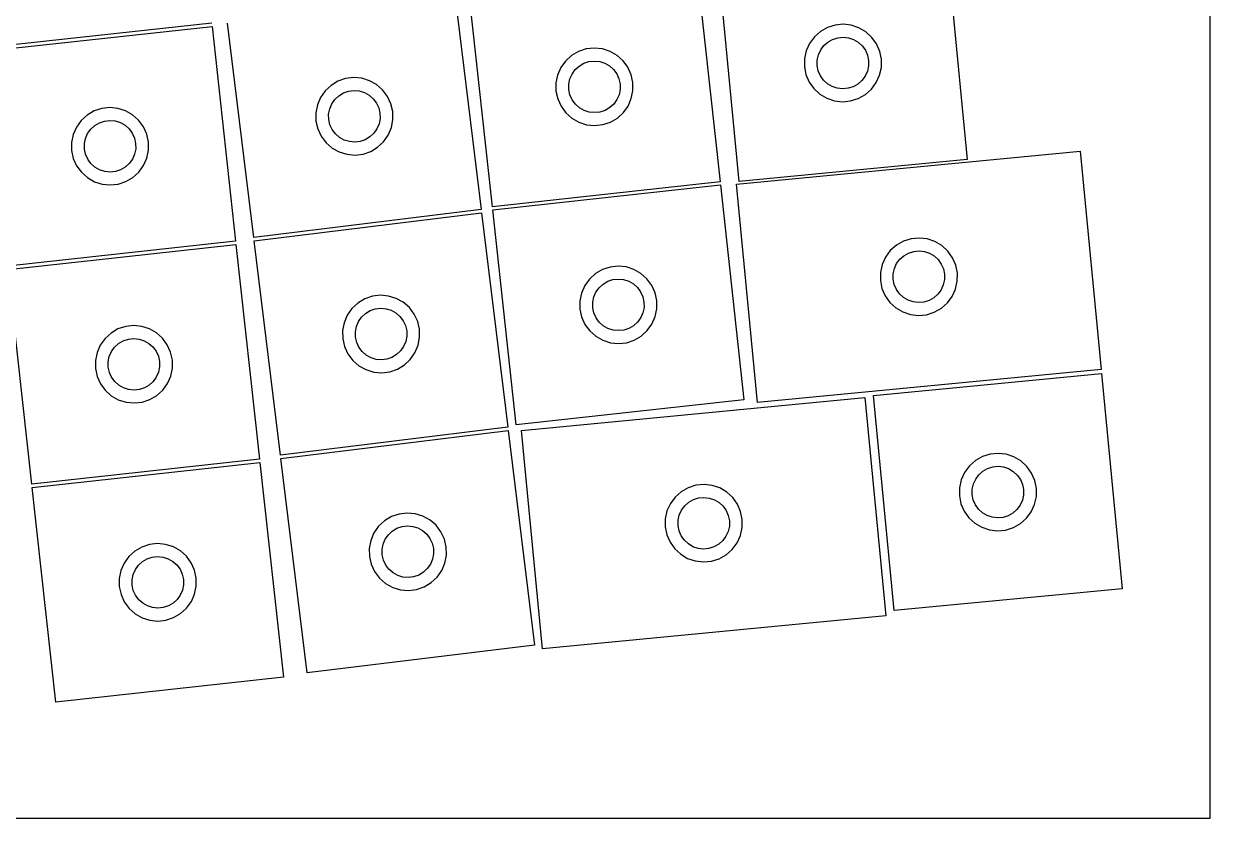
# Model space of a CAD drawing. Header units: metres. Extents: x -138 to 138, y -52 to 61.
# Drawn here: x 46 to 137.9, y -52.1 to 9.5 of the extents above; entities that cross this region are included whole.
import ezdxf

# ---------------------------------------------------------------- set-up
doc = ezdxf.new("R2010")
doc.units = ezdxf.units.M

msp = doc.modelspace()

# ---------------------------------------------------------------- linework, layer by layer
for p, q in [((137.95, -52.12), (137.95, 50.12)), ((117.507, 15.602), (119.113, -1.07085)), ((98.131, 13.8615), (99.9545, -2.78893)), ((101.444, -2.77211), (99.839, 13.9008)), ((79.3984, 11.6792), (81.4397, -4.94592)), ((82.31, -4.72131), (80.4865, 11.9291)), ((60.5552, 9.504), (42.9107, 7.57161)), ((42.9379, 7.32309), (60.5824, 9.25548)), ((60.5824, 9.25548), (62.406, -7.39494)), ((63.822, -7.1091), (61.7807, 9.51602)), ((108.878, 9.35471), (108.28, 9.16612)), ((109.502, 9.41483), (108.878, 9.35471)), ((110.125, 9.34384), (109.502, 9.41483)), ((110.72, 9.14482), (110.125, 9.34384)), ((107.264, 8.44173), (106.891, 7.93756)), ((107.734, 8.85728), (107.264, 8.44173)), ((108.28, 9.16612), (107.734, 8.85728)), ((108.678, 8.24907), (109.077, 8.3748)), ((109.077, 8.3748), (109.493, 8.41487)), ((109.493, 8.41487), (109.909, 8.36754)), ((109.909, 8.36754), (110.305, 8.23488)), ((111.26, 8.82652), (110.72, 9.14482)), ((111.723, 8.4028), (111.26, 8.82652)), ((112.087, 7.89221), (111.723, 8.4028)), ((89.5839, 7.50177), (88.9883, 7.30537)), ((90.2074, 7.57005), (89.5839, 7.50177)), ((90.8314, 7.50722), (90.2074, 7.57005)), ((91.4287, 7.31602), (90.8314, 7.50722)), ((106.631, 7.36685), (106.495, 6.75456)), ((106.891, 7.93756), (106.631, 7.36685)), ((107.579, 7.04956), (107.753, 7.43002)), ((107.753, 7.43002), (108.001, 7.76613)), ((108.001, 7.76613), (108.314, 8.04318)), ((108.314, 8.04318), (108.678, 8.24907)), ((110.305, 8.23488), (110.666, 8.02266)), ((110.666, 8.02266), (110.974, 7.74019)), ((110.974, 7.74019), (111.217, 7.3998)), ((111.217, 7.3998), (111.383, 7.01636)), ((112.337, 7.31706), (112.087, 7.89221)), ((87.9823, 6.56773), (87.6159, 6.05873)), ((88.4465, 6.98943), (87.9823, 6.56773)), ((88.9883, 7.30537), (88.4465, 6.98943)), ((89.399, 6.39362), (89.7961, 6.52455)), ((89.7961, 6.52455), (90.2117, 6.57007)), ((90.2117, 6.57007), (90.6278, 6.52818)), ((90.6278, 6.52818), (91.026, 6.40071)), ((91.9732, 7.00481), (91.4287, 7.31602)), ((92.4411, 6.58719), (91.9732, 7.00481)), ((92.812, 6.08141), (92.4411, 6.58719)), ((106.495, 6.75456), (106.49, 6.12741)), ((107.485, 6.22327), (107.489, 6.64136)), ((107.489, 6.64136), (107.579, 7.04956)), ((111.383, 7.01636), (111.467, 6.60664)), ((111.467, 6.60664), (111.463, 6.18855)), ((112.462, 6.70248), (112.337, 7.31706)), ((112.457, 6.07535), (112.462, 6.70248)), ((87.6159, 6.05873), (87.3633, 5.48468)), ((88.3157, 5.17982), (88.4841, 5.56253)), ((88.4841, 5.56253), (88.7284, 5.90186)), ((88.7284, 5.90186), (89.0379, 6.18298)), ((89.0379, 6.18298), (89.399, 6.39362)), ((91.026, 6.40071), (91.389, 6.19324)), ((91.389, 6.19324), (91.7009, 5.91483)), ((91.7009, 5.91483), (91.9482, 5.57764)), ((91.9482, 5.57764), (92.1199, 5.19643)), ((93.0696, 5.50958), (92.812, 6.08141)), ((106.49, 6.12741), (106.615, 5.51283)), ((107.568, 5.81354), (107.485, 6.22327)), ((107.735, 5.4301), (107.568, 5.81354)), ((111.373, 5.78035), (111.199, 5.39987)), ((111.463, 6.18855), (111.373, 5.78035)), ((112.321, 5.46304), (112.457, 6.07535)), ((69.8048, 4.68094), (69.3461, 4.25322)), ((70.3424, 5.00397), (69.8048, 4.68094)), ((70.9354, 5.20815), (70.3424, 5.00397)), ((71.5579, 5.28458), (70.9354, 5.20815)), ((72.1827, 5.22992), (71.5579, 5.28458)), ((72.7824, 5.04655), (72.1827, 5.22992)), ((73.331, 4.74249), (72.7824, 5.04655)), ((73.8043, 4.33104), (73.331, 4.74249)), ((87.3633, 5.48468), (87.2356, 4.87065)), ((87.2356, 4.87065), (87.2383, 4.24348)), ((88.2305, 4.77046), (88.3157, 5.17982)), ((88.2324, 4.35236), (88.2305, 4.77046)), ((92.1199, 5.19643), (92.2086, 4.78783)), ((92.2086, 4.78783), (92.2104, 4.36972)), ((93.2026, 4.8967), (93.0696, 5.50958)), ((93.2054, 4.26953), (93.2026, 4.8967)), ((106.615, 5.51283), (106.865, 4.9377)), ((106.865, 4.9377), (107.229, 4.42709)), ((107.978, 5.08971), (107.735, 5.4301)), ((108.286, 4.80724), (107.978, 5.08971)), ((108.646, 4.59503), (108.286, 4.80724)), ((110.637, 4.78673), (110.273, 4.58083)), ((110.95, 5.06377), (110.637, 4.78673)), ((111.199, 5.39987), (110.95, 5.06377)), ((111.688, 4.38818), (112.061, 4.89233)), ((112.061, 4.89233), (112.321, 5.46304)), ((68.9864, 3.73947), (68.7413, 3.16216)), ((69.3461, 4.25322), (68.9864, 3.73947)), ((70.1008, 3.59717), (70.4066, 3.88231)), ((70.4066, 3.88231), (70.765, 4.09766)), ((70.765, 4.09766), (71.1603, 4.23378)), ((71.1603, 4.23378), (71.5753, 4.28474)), ((71.5753, 4.28474), (71.9919, 4.24829)), ((71.9919, 4.24829), (72.3917, 4.12605)), ((72.3917, 4.12605), (72.7574, 3.92334)), ((72.7574, 3.92334), (73.0729, 3.64903)), ((74.1817, 3.83014), (73.8043, 4.33104)), ((74.4468, 3.26175), (74.1817, 3.83014)), ((87.2383, 4.24348), (87.3714, 3.6306)), ((88.3211, 3.94377), (88.2324, 4.35236)), ((88.4928, 3.56255), (88.3211, 3.94377)), ((92.1253, 3.96036), (91.9569, 3.57767)), ((92.2104, 4.36972), (92.1253, 3.96036)), ((93.0777, 3.6555), (93.2054, 4.26953)), ((107.229, 4.42709), (107.691, 4.00339)), ((107.691, 4.00339), (108.232, 3.68507)), ((108.232, 3.68507), (108.827, 3.48607)), ((109.043, 4.46236), (108.646, 4.59503)), ((109.458, 4.41502), (109.043, 4.46236)), ((109.875, 4.45511), (109.458, 4.41502)), ((110.273, 4.58083), (109.875, 4.45511)), ((110.672, 3.66377), (111.218, 3.97261)), ((111.218, 3.97261), (111.688, 4.38818)), ((52.0354, 2.89575), (51.4398, 2.69934)), ((52.6589, 2.96402), (52.0354, 2.89575)), ((53.2829, 2.9012), (52.6589, 2.96402)), ((53.8802, 2.70999), (53.2829, 2.9012)), ((68.7413, 3.16216), (68.6217, 2.54651)), ((69.6178, 2.45935), (69.6976, 2.86978)), ((69.6976, 2.86978), (69.861, 3.25467)), ((69.861, 3.25467), (70.1008, 3.59717)), ((73.0729, 3.64903), (73.3246, 3.31512)), ((73.3246, 3.31512), (73.5013, 2.93617)), ((73.5013, 2.93617), (73.5953, 2.52878)), ((74.5879, 2.65065), (74.4468, 3.26175)), ((87.3714, 3.6306), (87.629, 3.05878)), ((87.629, 3.05878), (87.9998, 2.55299)), ((88.74, 3.22536), (88.4928, 3.56255)), ((89.052, 2.94695), (88.74, 3.22536)), ((89.415, 2.73947), (89.052, 2.94695)), ((91.4031, 2.9572), (91.0419, 2.74657)), ((91.7126, 3.23833), (91.4031, 2.9572)), ((91.9569, 3.57767), (91.7126, 3.23833)), ((92.4586, 2.57245), (92.8251, 3.08145)), ((92.8251, 3.08145), (93.0777, 3.6555)), ((108.827, 3.48607), (109.45, 3.41508)), ((109.45, 3.41508), (110.074, 3.47519)), ((110.074, 3.47519), (110.672, 3.66377)), ((50.4338, 1.96172), (50.0674, 1.45271)), ((50.898, 2.38339), (50.4338, 1.96172)), ((51.4398, 2.69934), (50.898, 2.38339)), ((51.8505, 1.7876), (52.2476, 1.91853)), ((52.2476, 1.91853), (52.6632, 1.96405)), ((52.6632, 1.96405), (53.0792, 1.92215)), ((53.0792, 1.92215), (53.4774, 1.79469)), ((54.4247, 2.39879), (53.8802, 2.70999)), ((54.8926, 1.98116), (54.4247, 2.39879)), ((55.2635, 1.47537), (54.8926, 1.98116)), ((68.6217, 2.54651), (68.6326, 1.91943)), ((68.6326, 1.91943), (68.7737, 1.30833)), ((69.6251, 2.04131), (69.6178, 2.45935)), ((69.7192, 1.63391), (69.6251, 2.04131)), ((73.6026, 2.11073), (73.5228, 1.7003)), ((73.5953, 2.52878), (73.6026, 2.11073)), ((74.4791, 1.40794), (74.5988, 2.02357)), ((74.5988, 2.02357), (74.5879, 2.65065)), ((87.9998, 2.55299), (88.4677, 2.13538)), ((88.4677, 2.13538), (89.0122, 1.82417)), ((89.8132, 2.612), (89.415, 2.73947)), ((90.2292, 2.57011), (89.8132, 2.612)), ((90.6448, 2.61563), (90.2292, 2.57011)), ((91.0419, 2.74657), (90.6448, 2.61563)), ((91.4526, 1.83481), (91.9944, 2.15077)), ((91.9944, 2.15077), (92.4586, 2.57245)), ((50.0674, 1.45271), (49.8148, 0.87865)), ((50.7672, 0.57379), (50.9356, 0.9565)), ((50.9356, 0.9565), (51.1798, 1.29582)), ((51.1798, 1.29582), (51.4893, 1.57695)), ((51.4893, 1.57695), (51.8505, 1.7876)), ((53.4774, 1.79469), (53.8405, 1.58722)), ((53.8405, 1.58722), (54.1524, 1.30881)), ((54.1524, 1.30881), (54.3996, 0.97162)), ((54.3996, 0.97162), (54.5714, 0.59039)), ((55.521, 0.90355), (55.2635, 1.47537)), ((68.7737, 1.30833), (69.0387, 0.73994)), ((69.8959, 1.25496), (69.7192, 1.63391)), ((70.1475, 0.92105), (69.8959, 1.25496)), ((70.4631, 0.64674), (70.1475, 0.92105)), ((73.1197, 0.97293), (72.8139, 0.68778)), ((73.3595, 1.31543), (73.1197, 0.97293)), ((73.5228, 1.7003), (73.3595, 1.31543)), ((74.2341, 0.83061), (74.4791, 1.40794)), ((89.0122, 1.82417), (89.6096, 1.63297)), ((89.6096, 1.63297), (90.2336, 1.57013)), ((90.2336, 1.57013), (90.857, 1.63841)), ((90.857, 1.63841), (91.4526, 1.83481)), ((49.8148, 0.87865), (49.6871, 0.26463)), ((49.6871, 0.26463), (49.6898, -0.36252)), ((50.682, 0.16444), (50.7672, 0.57379)), ((50.6838, -0.25365), (50.682, 0.16444)), ((54.5714, 0.59039), (54.6601, 0.18179)), ((54.6601, 0.18179), (54.6619, -0.2363)), ((55.6541, 0.29067), (55.521, 0.90355)), ((55.6568, -0.33649), (55.6541, 0.29067)), ((69.0387, 0.73994), (69.4162, 0.23906)), ((69.4162, 0.23906), (69.8895, -0.17239)), ((70.8288, 0.44403), (70.4631, 0.64674)), ((71.2286, 0.32179), (70.8288, 0.44403)), ((71.6451, 0.28536), (71.2286, 0.32179)), ((72.0601, 0.3363), (71.6451, 0.28536)), ((72.4555, 0.47243), (72.0601, 0.3363)), ((72.8139, 0.68778), (72.4555, 0.47243)), ((73.4157, -0.11084), (73.8744, 0.31686)), ((73.8744, 0.31686), (74.2341, 0.83061)), ((49.6898, -0.36252), (49.8229, -0.9754)), ((50.7726, -0.66225), (50.6838, -0.25365)), ((50.9443, -1.04347), (50.7726, -0.66225)), ((54.5768, -0.64565), (54.4084, -1.02835)), ((54.6619, -0.2363), (54.5768, -0.64565)), ((55.5291, -0.9505), (55.6568, -0.33649)), ((69.8895, -0.17239), (70.438, -0.47646)), ((70.438, -0.47646), (71.0378, -0.65982)), ((71.0378, -0.65982), (71.6626, -0.71448)), ((71.6626, -0.71448), (72.2851, -0.63803)), ((72.2851, -0.63803), (72.8781, -0.43387)), ((72.8781, -0.43387), (73.4157, -0.11084)), ((101.236, -2.97079), (127.862, -0.40692)), ((127.862, -0.40692), (129.492, -17.3287)), ((49.8229, -0.9754), (50.0804, -1.54723)), ((50.0804, -1.54723), (50.4513, -2.05301)), ((51.1915, -1.38065), (50.9443, -1.04347)), ((51.5034, -1.65907), (51.1915, -1.38065)), ((51.8665, -1.86655), (51.5034, -1.65907)), ((53.8546, -1.6488), (53.4934, -1.85944)), ((54.1641, -1.36768), (53.8546, -1.6488)), ((54.4084, -1.02835), (54.1641, -1.36768)), ((54.9101, -2.03355), (55.2766, -1.52457)), ((55.2766, -1.52457), (55.5291, -0.9505)), ((119.113, -1.07085), (101.444, -2.77211)), ((50.4513, -2.05301), (50.9192, -2.47064)), ((50.9192, -2.47064), (51.4637, -2.78185)), ((52.2647, -1.994), (51.8665, -1.86655)), ((52.6807, -2.0359), (52.2647, -1.994)), ((53.0963, -1.99039), (52.6807, -2.0359)), ((53.4934, -1.85944), (53.0963, -1.99039)), ((53.9041, -2.77119), (54.4459, -2.45525)), ((54.4459, -2.45525), (54.9101, -2.03355)), ((51.4637, -2.78185), (52.061, -2.97305)), ((52.061, -2.97305), (52.685, -3.03587)), ((52.685, -3.03587), (53.3085, -2.96759)), ((53.3085, -2.96759), (53.9041, -2.77119)), ((99.9545, -2.78893), (82.31, -4.72131)), ((82.3372, -4.96982), (99.9817, -3.03743)), ((99.9817, -3.03743), (101.805, -19.6879)), ((102.865, -19.8925), (101.236, -2.97079)), ((81.4397, -4.94592), (63.822, -7.1091)), ((63.8525, -7.35724), (81.4702, -5.19406)), ((81.4702, -5.19406), (83.5115, -21.8192)), ((84.1607, -21.6203), (82.3372, -4.96982)), ((65.8938, -23.9824), (63.8525, -7.35724)), ((114.766, -7.20996), (114.167, -7.39854)), ((115.39, -7.14986), (114.766, -7.20996)), ((116.013, -7.22084), (115.39, -7.14986)), ((116.608, -7.41985), (116.013, -7.22084)), ((62.406, -7.39494), (44.7615, -9.32733)), ((44.7887, -9.57585), (62.4332, -7.64346)), ((62.4332, -7.64346), (64.2567, -24.2939)), ((113.152, -8.12296), (112.779, -8.62711)), ((113.622, -7.70738), (113.152, -8.12296)), ((114.167, -7.39854), (113.622, -7.70738)), ((114.566, -8.3156), (114.965, -8.18988)), ((114.965, -8.18988), (115.381, -8.1498)), ((115.381, -8.1498), (115.797, -8.19713)), ((115.797, -8.19713), (116.193, -8.3298)), ((117.148, -7.73816), (116.608, -7.41985)), ((117.611, -8.16187), (117.148, -7.73816)), ((117.975, -8.67247), (117.611, -8.16187)), ((112.779, -8.62711), (112.519, -9.19781)), ((113.467, -9.51512), (113.64, -9.13464)), ((113.64, -9.13464), (113.889, -8.79854)), ((113.889, -8.79854), (114.202, -8.5215)), ((114.202, -8.5215), (114.566, -8.3156)), ((116.193, -8.3298), (116.553, -8.54201)), ((116.553, -8.54201), (116.862, -8.82448)), ((116.862, -8.82448), (117.104, -9.16487)), ((117.104, -9.16487), (117.271, -9.54831)), ((118.225, -9.2476), (117.975, -8.67247)), ((46.6122, -26.2263), (44.7887, -9.57585)), ((90.2973, -9.90953), (89.833, -10.3312)), ((90.8391, -9.59357), (90.2973, -9.90953)), ((91.4347, -9.39717), (90.8391, -9.59357)), ((92.0581, -9.32889), (91.4347, -9.39717)), ((92.6821, -9.39172), (92.0581, -9.32889)), ((93.2794, -9.58292), (92.6821, -9.39172)), ((93.824, -9.89413), (93.2794, -9.58292)), ((94.2919, -10.3118), (93.824, -9.89413)), ((112.383, -9.81012), (112.378, -10.4373)), ((112.519, -9.19781), (112.383, -9.81012)), ((113.373, -10.3414), (113.377, -9.92332)), ((113.377, -9.92332), (113.467, -9.51512)), ((117.271, -9.54831), (117.355, -9.95804)), ((117.355, -9.95804), (117.351, -10.3761)), ((118.35, -9.86218), (118.225, -9.2476)), ((118.344, -10.4893), (118.35, -9.86218)), ((89.4666, -10.8402), (89.214, -11.4143)), ((89.833, -10.3312), (89.4666, -10.8402)), ((90.3348, -11.3364), (90.5791, -10.9971)), ((90.5791, -10.9971), (90.8886, -10.716)), ((90.8886, -10.716), (91.2498, -10.5053)), ((91.2498, -10.5053), (91.6469, -10.3744)), ((91.6469, -10.3744), (92.0625, -10.3289)), ((92.0625, -10.3289), (92.4785, -10.3708)), ((92.4785, -10.3708), (92.8767, -10.4982)), ((92.8767, -10.4982), (93.2397, -10.7057)), ((93.2397, -10.7057), (93.5517, -10.9841)), ((93.5517, -10.9841), (93.7989, -11.3213)), ((94.6627, -10.8175), (94.2919, -10.3118)), ((94.9203, -11.3894), (94.6627, -10.8175)), ((112.378, -10.4373), (112.503, -11.0518)), ((113.456, -10.7511), (113.373, -10.3414)), ((113.623, -11.1346), (113.456, -10.7511)), ((117.26, -10.7843), (117.087, -11.1648)), ((117.351, -10.3761), (117.26, -10.7843)), ((118.209, -11.1016), (118.344, -10.4893)), ((72.4142, -11.8693), (71.8766, -12.1923)), ((73.0072, -11.6651), (72.4142, -11.8693)), ((73.6297, -11.5887), (73.0072, -11.6651)), ((74.2544, -11.6434), (73.6297, -11.5887)), ((74.8542, -11.8267), (74.2544, -11.6434)), ((75.4027, -12.1308), (74.8542, -11.8267)), ((89.214, -11.4143), (89.0863, -12.0283)), ((90.0813, -12.1285), (90.1664, -11.7191)), ((90.1664, -11.7191), (90.3348, -11.3364)), ((93.7989, -11.3213), (93.9706, -11.7025)), ((93.9706, -11.7025), (94.0593, -12.1111)), ((95.0534, -12.0022), (94.9203, -11.3894)), ((112.503, -11.0518), (112.753, -11.627)), ((112.753, -11.627), (113.117, -12.1376)), ((113.866, -11.475), (113.623, -11.1346)), ((114.174, -11.7574), (113.866, -11.475)), ((114.534, -11.9697), (114.174, -11.7574)), ((116.525, -11.778), (116.161, -11.9838)), ((116.838, -11.5009), (116.525, -11.778)), ((117.087, -11.1648), (116.838, -11.5009)), ((117.576, -12.1765), (117.949, -11.6723)), ((117.949, -11.6723), (118.209, -11.1016)), ((71.4179, -12.6201), (71.0582, -13.1338)), ((71.8766, -12.1923), (71.4179, -12.6201)), ((72.4784, -12.991), (72.8368, -12.7756)), ((72.8368, -12.7756), (73.2321, -12.6395)), ((73.2321, -12.6395), (73.6471, -12.5885)), ((73.6471, -12.5885), (74.0636, -12.625)), ((74.0636, -12.625), (74.4635, -12.7472)), ((74.4635, -12.7472), (74.8292, -12.9499)), ((75.8761, -12.5422), (75.4027, -12.1308)), ((76.2535, -13.0431), (75.8761, -12.5422)), ((89.0863, -12.0283), (89.089, -12.6555)), ((89.089, -12.6555), (89.2221, -13.2683)), ((90.0831, -12.5466), (90.0813, -12.1285)), ((90.1718, -12.9552), (90.0831, -12.5466)), ((94.0611, -12.5292), (93.976, -12.9386)), ((94.0593, -12.1111), (94.0611, -12.5292)), ((94.9284, -13.2434), (95.0561, -12.6294)), ((95.0561, -12.6294), (95.0534, -12.0022)), ((113.117, -12.1376), (113.579, -12.5613)), ((113.579, -12.5613), (114.12, -12.8796)), ((114.931, -12.1023), (114.534, -11.9697)), ((115.346, -12.1496), (114.931, -12.1023)), ((115.762, -12.1096), (115.346, -12.1496)), ((116.161, -11.9838), (115.762, -12.1096)), ((116.56, -12.9009), (117.106, -12.5921)), ((117.106, -12.5921), (117.576, -12.1765)), ((70.8131, -13.7111), (70.6934, -14.3268)), ((71.0582, -13.1338), (70.8131, -13.7111)), ((71.7694, -14.0035), (71.9328, -13.6186)), ((71.9328, -13.6186), (72.1726, -13.2761)), ((72.1726, -13.2761), (72.4784, -12.991)), ((74.8292, -12.9499), (75.1447, -13.2242)), ((75.1447, -13.2242), (75.3963, -13.5582)), ((75.3963, -13.5582), (75.573, -13.9371)), ((76.5186, -13.6115), (76.2535, -13.0431)), ((76.6597, -14.2226), (76.5186, -13.6115)), ((89.2221, -13.2683), (89.4797, -13.8402)), ((90.3435, -13.3364), (90.1718, -12.9552)), ((90.5908, -13.6736), (90.3435, -13.3364)), ((90.9027, -13.952), (90.5908, -13.6736)), ((93.5633, -13.6606), (93.2538, -13.9417)), ((93.8076, -13.3213), (93.5633, -13.6606)), ((93.976, -12.9386), (93.8076, -13.3213)), ((94.6758, -13.8175), (94.9284, -13.2434)), ((114.12, -12.8796), (114.714, -13.0786)), ((114.714, -13.0786), (115.338, -13.1496)), ((115.338, -13.1496), (115.962, -13.0895)), ((115.962, -13.0895), (116.56, -12.9009)), ((52.7488, -14.5155), (52.2845, -14.9372)), ((53.2905, -14.1996), (52.7488, -14.5155)), ((53.8862, -14.0032), (53.2905, -14.1996)), ((54.5096, -13.9349), (53.8862, -14.0032)), ((55.1336, -13.9977), (54.5096, -13.9349)), ((55.7309, -14.1889), (55.1336, -13.9977)), ((56.2754, -14.5002), (55.7309, -14.1889)), ((56.7433, -14.9178), (56.2754, -14.5002)), ((70.6934, -14.3268), (70.7044, -14.9538)), ((71.6896, -14.4139), (71.7694, -14.0035)), ((71.6969, -14.832), (71.6896, -14.4139)), ((75.573, -13.9371), (75.6671, -14.3445)), ((75.6671, -14.3445), (75.6744, -14.7625)), ((76.6706, -14.8497), (76.6597, -14.2226)), ((89.4797, -13.8402), (89.8506, -14.3459)), ((89.8506, -14.3459), (90.3185, -14.7636)), ((91.2657, -14.1595), (90.9027, -13.952)), ((91.6639, -14.2869), (91.2657, -14.1595)), ((92.0799, -14.3288), (91.6639, -14.2869)), ((92.4956, -14.2833), (92.0799, -14.3288)), ((92.8927, -14.1524), (92.4956, -14.2833)), ((93.2538, -13.9417), (92.8927, -14.1524)), ((93.8451, -14.7482), (94.3094, -14.3265)), ((94.3094, -14.3265), (94.6758, -13.8175)), ((51.9181, -15.4462), (51.6655, -16.0203)), ((52.2845, -14.9372), (51.9181, -15.4462)), ((52.7863, -15.9424), (53.0306, -15.6031)), ((53.0306, -15.6031), (53.3401, -15.322)), ((53.3401, -15.322), (53.7012, -15.1114)), ((53.7012, -15.1114), (54.0983, -14.9804)), ((54.0983, -14.9804), (54.514, -14.9349)), ((54.514, -14.9349), (54.93, -14.9768)), ((54.93, -14.9768), (55.3282, -15.1042)), ((55.3282, -15.1042), (55.6912, -15.3117)), ((55.6912, -15.3117), (56.0031, -15.5901)), ((56.0031, -15.5901), (56.2504, -15.9273)), ((57.1142, -15.4236), (56.7433, -14.9178)), ((57.3718, -15.9954), (57.1142, -15.4236)), ((70.7044, -14.9538), (70.8455, -15.5649)), ((70.8455, -15.5649), (71.1105, -16.1333)), ((71.791, -15.2394), (71.6969, -14.832)), ((71.9677, -15.6183), (71.791, -15.2394)), ((72.2193, -15.9522), (71.9677, -15.6183)), ((75.4312, -15.5578), (75.1914, -15.9003)), ((75.5946, -15.173), (75.4312, -15.5578)), ((75.6744, -14.7625), (75.5946, -15.173)), ((76.3059, -16.0426), (76.5509, -15.4653)), ((76.5509, -15.4653), (76.6706, -14.8497)), ((90.3185, -14.7636), (90.863, -15.0748)), ((90.863, -15.0748), (91.4603, -15.266)), ((91.4603, -15.266), (92.0843, -15.3288)), ((92.0843, -15.3288), (92.7077, -15.2605)), ((92.7077, -15.2605), (93.3034, -15.0641)), ((93.3034, -15.0641), (93.8451, -14.7482)), ((51.6655, -16.0203), (51.5378, -16.6343)), ((52.5328, -16.7345), (52.6179, -16.3251)), ((52.6179, -16.3251), (52.7863, -15.9424)), ((56.2504, -15.9273), (56.4221, -16.3085)), ((56.4221, -16.3085), (56.5108, -16.7171)), ((57.5049, -16.6083), (57.3718, -15.9954)), ((71.1105, -16.1333), (71.4879, -16.6342)), ((72.5349, -16.2265), (72.2193, -15.9522)), ((72.9005, -16.4292), (72.5349, -16.2265)), ((73.3004, -16.5515), (72.9005, -16.4292)), ((73.7169, -16.5879), (73.3004, -16.5515)), ((74.1319, -16.537), (73.7169, -16.5879)), ((74.5273, -16.4008), (74.1319, -16.537)), ((74.8856, -16.1855), (74.5273, -16.4008)), ((75.1914, -15.9003), (74.8856, -16.1855)), ((75.9461, -16.5564), (76.3059, -16.0426)), ((51.5378, -16.6343), (51.5405, -17.2615)), ((51.5405, -17.2615), (51.6736, -17.8744)), ((52.5346, -17.1526), (52.5328, -16.7345)), ((52.6233, -17.5612), (52.5346, -17.1526)), ((56.5126, -17.1353), (56.4275, -17.5446)), ((56.5108, -16.7171), (56.5126, -17.1353)), ((57.3799, -17.8495), (57.5076, -17.2354)), ((57.5076, -17.2354), (57.5049, -16.6083)), ((71.4879, -16.6342), (71.9613, -17.0457)), ((71.9613, -17.0457), (72.5098, -17.3497)), ((72.5098, -17.3497), (73.1096, -17.5331)), ((74.3569, -17.5113), (74.9499, -17.3071)), ((74.9499, -17.3071), (75.4875, -16.9841)), ((75.4875, -16.9841), (75.9461, -16.5564)), ((129.492, -17.3287), (102.865, -19.8925)), ((51.6736, -17.8744), (51.9312, -18.4462)), ((52.795, -17.9424), (52.6233, -17.5612)), ((53.0423, -18.2796), (52.795, -17.9424)), ((53.3542, -18.558), (53.0423, -18.2796)), ((56.0148, -18.2666), (55.7053, -18.5478)), ((56.2591, -17.9273), (56.0148, -18.2666)), ((56.4275, -17.5446), (56.2591, -17.9273)), ((57.1273, -18.4235), (57.3799, -17.8495)), ((73.1096, -17.5331), (73.7344, -17.5878)), ((73.7344, -17.5878), (74.3569, -17.5113)), ((111.854, -19.3554), (129.522, -17.6541)), ((129.522, -17.6541), (131.127, -34.327)), ((51.9312, -18.4462), (52.302, -18.952)), ((52.302, -18.952), (52.7699, -19.3696)), ((53.7172, -18.7655), (53.3542, -18.558)), ((54.1154, -18.893), (53.7172, -18.7655)), ((54.5314, -18.9349), (54.1154, -18.893)), ((54.9471, -18.8893), (54.5314, -18.9349)), ((55.3441, -18.7584), (54.9471, -18.8893)), ((55.7053, -18.5478), (55.3441, -18.7584)), ((56.2966, -19.3542), (56.7608, -18.9325)), ((56.7608, -18.9325), (57.1273, -18.4235)), ((52.7699, -19.3696), (53.3145, -19.6808)), ((53.3145, -19.6808), (53.9118, -19.872)), ((53.9118, -19.872), (54.5358, -19.9348)), ((54.5358, -19.9348), (55.1592, -19.8666)), ((55.1592, -19.8666), (55.7548, -19.6702)), ((55.7548, -19.6702), (56.2966, -19.3542)), ((101.805, -19.6879), (84.1607, -21.6203)), ((84.5589, -22.0725), (111.186, -19.5086)), ((111.186, -19.5086), (112.815, -36.4303)), ((113.459, -36.0283), (111.854, -19.3554)), ((83.5115, -21.8192), (65.8938, -23.9824)), ((65.9243, -24.2305), (83.542, -22.0674)), ((83.542, -22.0674), (85.5833, -38.6925)), ((86.1883, -38.9942), (84.5589, -22.0725)), ((120.892, -23.9014), (120.294, -24.09)), ((121.517, -23.8413), (120.892, -23.9014)), ((122.14, -23.9123), (121.517, -23.8413)), ((64.2567, -24.2939), (46.6122, -26.2263)), ((46.6394, -26.4748), (64.2839, -24.5424)), ((64.2839, -24.5424), (66.1074, -41.1929)), ((67.9656, -40.8557), (65.9243, -24.2305)), ((119.279, -24.8144), (118.906, -25.3186)), ((119.748, -24.3988), (119.279, -24.8144)), ((120.294, -24.09), (119.748, -24.3988)), ((122.735, -24.1113), (122.14, -23.9123)), ((123.275, -24.4296), (122.735, -24.1113)), ((123.737, -24.8533), (123.275, -24.4296)), ((118.906, -25.3186), (118.645, -25.8893)), ((119.767, -25.8261), (120.016, -25.49)), ((120.016, -25.49), (120.329, -25.213)), ((120.329, -25.213), (120.693, -25.0071)), ((120.693, -25.0071), (121.092, -24.8813)), ((121.092, -24.8813), (121.508, -24.8413)), ((121.508, -24.8413), (121.923, -24.8886)), ((121.923, -24.8886), (122.32, -25.0213)), ((122.32, -25.0213), (122.68, -25.2335)), ((122.68, -25.2335), (122.988, -25.5159)), ((122.988, -25.5159), (123.231, -25.8563)), ((124.102, -25.3639), (123.737, -24.8533)), ((124.352, -25.9391), (124.102, -25.3639)), ((48.4629, -43.1252), (46.6394, -26.4748)), ((97.4908, -26.5002), (96.9449, -26.8091)), ((98.0889, -26.3117), (97.4908, -26.5002)), ((98.7132, -26.2515), (98.0889, -26.3117)), ((99.3363, -26.3225), (98.7132, -26.2515)), ((99.9311, -26.5215), (99.3363, -26.3225)), ((100.471, -26.8398), (99.9311, -26.5215)), ((118.51, -26.5016), (118.504, -27.1287)), ((118.645, -25.8893), (118.51, -26.5016)), ((119.5, -27.0329), (119.503, -26.6148)), ((119.503, -26.6148), (119.594, -26.2066)), ((119.594, -26.2066), (119.767, -25.8261)), ((123.231, -25.8563), (123.398, -26.2398)), ((123.398, -26.2398), (123.481, -26.6495)), ((123.481, -26.6495), (123.478, -27.0676)), ((124.477, -26.5536), (124.352, -25.9391)), ((124.471, -27.1808), (124.477, -26.5536)), ((96.4752, -27.2246), (96.1021, -27.7288)), ((96.9449, -26.8091), (96.4752, -27.2246)), ((97.5256, -27.6232), (97.8895, -27.4173)), ((97.8895, -27.4173), (98.2883, -27.2916)), ((98.2883, -27.2916), (98.7045, -27.2515)), ((98.7045, -27.2515), (99.1199, -27.2988)), ((99.1199, -27.2988), (99.5164, -27.4315)), ((99.5164, -27.4315), (99.8766, -27.6437)), ((100.934, -27.2636), (100.471, -26.8398)), ((101.298, -27.7742), (100.934, -27.2636)), ((118.504, -27.1287), (118.629, -27.7433)), ((119.583, -27.4426), (119.5, -27.0329)), ((119.75, -27.826), (119.583, -27.4426)), ((123.387, -27.4758), (123.214, -27.8563)), ((123.478, -27.0676), (123.387, -27.4758)), ((124.335, -27.7931), (124.471, -27.1808)), ((75.7014, -28.462), (75.0789, -28.5384)), ((76.3262, -28.5166), (75.7014, -28.462)), ((95.842, -28.2995), (95.7063, -28.9118)), ((96.1021, -27.7288), (95.842, -28.2995)), ((96.7903, -28.6168), (96.9637, -28.2363)), ((96.9637, -28.2363), (97.2124, -27.9002)), ((97.2124, -27.9002), (97.5256, -27.6232)), ((99.8766, -27.6437), (100.185, -27.9262)), ((100.185, -27.9262), (100.428, -28.2666)), ((100.428, -28.2666), (100.594, -28.65)), ((101.548, -28.3493), (101.298, -27.7742)), ((101.673, -28.9639), (101.548, -28.3493)), ((118.629, -27.7433), (118.879, -28.3185)), ((118.879, -28.3185), (119.244, -28.829)), ((119.993, -28.1664), (119.75, -27.826)), ((120.301, -28.4489), (119.993, -28.1664)), ((120.661, -28.6611), (120.301, -28.4489)), ((122.652, -28.4694), (122.288, -28.6753)), ((122.965, -28.1924), (122.652, -28.4694)), ((123.214, -27.8563), (122.965, -28.1924)), ((123.702, -28.868), (124.075, -28.3638)), ((124.075, -28.3638), (124.335, -27.7931)), ((73.9483, -29.0656), (73.4897, -29.4933)), ((74.4859, -28.7426), (73.9483, -29.0656)), ((75.0789, -28.5384), (74.4859, -28.7426)), ((76.926, -28.7), (76.3262, -28.5166)), ((77.4745, -29.0041), (76.926, -28.7)), ((77.9478, -29.4155), (77.4745, -29.0041)), ((78.3253, -29.9164), (77.9478, -29.4155)), ((95.7063, -28.9118), (95.7008, -29.539)), ((96.6962, -29.4431), (96.6998, -29.025)), ((96.6998, -29.025), (96.7903, -28.6168)), ((100.594, -28.65), (100.678, -29.0597)), ((100.678, -29.0597), (100.674, -29.4778)), ((101.668, -29.591), (101.673, -28.9639)), ((119.244, -28.829), (119.706, -29.2527)), ((119.706, -29.2527), (120.246, -29.5711)), ((121.058, -28.7938), (120.661, -28.6611)), ((121.473, -28.8411), (121.058, -28.7938)), ((121.889, -28.801), (121.473, -28.8411)), ((122.288, -28.6753), (121.889, -28.801)), ((122.687, -29.5924), (123.233, -29.2835)), ((123.233, -29.2835), (123.702, -28.868)), ((73.1299, -30.0071), (72.8849, -30.5844)), ((73.4897, -29.4933), (73.1299, -30.0071)), ((74.0045, -30.4919), (74.2444, -30.1494)), ((74.2444, -30.1494), (74.5502, -29.8642)), ((74.5502, -29.8642), (74.9086, -29.6489)), ((74.9086, -29.6489), (75.3039, -29.5128)), ((75.3039, -29.5128), (75.7189, -29.4618)), ((75.7189, -29.4618), (76.1354, -29.4983)), ((76.1354, -29.4983), (76.5352, -29.6205)), ((76.5352, -29.6205), (76.9009, -29.8232)), ((76.9009, -29.8232), (77.2165, -30.0975)), ((77.2165, -30.0975), (77.4681, -30.4314)), ((78.5903, -30.4848), (78.3253, -29.9164)), ((95.7008, -29.539), (95.8259, -30.1535)), ((95.8259, -30.1535), (96.0759, -30.7287)), ((96.7796, -29.8528), (96.6962, -29.4431)), ((96.9463, -30.2363), (96.7796, -29.8528)), ((97.1891, -30.5767), (96.9463, -30.2363)), ((100.41, -30.2665), (100.162, -30.6026)), ((100.584, -29.886), (100.41, -30.2665)), ((100.674, -29.4778), (100.584, -29.886)), ((101.272, -30.774), (101.532, -30.2033)), ((101.532, -30.2033), (101.668, -29.591)), ((120.246, -29.5711), (120.841, -29.7701)), ((120.841, -29.7701), (121.464, -29.841)), ((121.464, -29.841), (122.089, -29.7809)), ((122.089, -29.7809), (122.687, -29.5924)), ((55.1413, -31.0986), (54.5995, -31.4145)), ((55.7369, -30.9022), (55.1413, -31.0986)), ((56.3603, -30.8339), (55.7369, -30.9022)), ((56.9843, -30.8967), (56.3603, -30.8339)), ((57.5817, -31.0879), (56.9843, -30.8967)), ((58.1262, -31.3991), (57.5817, -31.0879)), ((72.8849, -30.5844), (72.7652, -31.2)), ((72.7652, -31.2), (72.7762, -31.8271)), ((73.7614, -31.2872), (73.8412, -30.8768)), ((73.8412, -30.8768), (74.0045, -30.4919)), ((77.4681, -30.4314), (77.6448, -30.8104)), ((77.6448, -30.8104), (77.7389, -31.2178)), ((77.7389, -31.2178), (77.7462, -31.6358)), ((78.7314, -31.0959), (78.5903, -30.4848)), ((78.7424, -31.723), (78.7314, -31.0959)), ((96.0759, -30.7287), (96.4401, -31.2393)), ((96.4401, -31.2393), (96.9025, -31.663)), ((97.4973, -30.8591), (97.1891, -30.5767)), ((97.8576, -31.0713), (97.4973, -30.8591)), ((98.2541, -31.204), (97.8576, -31.0713)), ((98.6695, -31.2513), (98.2541, -31.204)), ((99.0857, -31.2113), (98.6695, -31.2513)), ((99.4845, -31.0855), (99.0857, -31.2113)), ((99.8484, -30.8796), (99.4845, -31.0855)), ((100.162, -30.6026), (99.8484, -30.8796)), ((100.899, -31.2782), (101.272, -30.774)), ((54.1353, -31.8362), (53.7688, -32.3452)), ((54.5995, -31.4145), (54.1353, -31.8362)), ((55.1908, -32.2209), (55.552, -32.0103)), ((55.552, -32.0103), (55.9491, -31.8794)), ((55.9491, -31.8794), (56.3647, -31.8338)), ((56.3647, -31.8338), (56.7807, -31.8757)), ((56.7807, -31.8757), (57.1789, -32.0032)), ((57.1789, -32.0032), (57.5419, -32.2107)), ((58.5941, -31.8167), (58.1262, -31.3991)), ((58.9649, -32.3225), (58.5941, -31.8167)), ((72.7762, -31.8271), (72.9173, -32.4382)), ((73.7687, -31.7052), (73.7614, -31.2872)), ((73.8627, -32.1126), (73.7687, -31.7052)), ((74.0395, -32.4916), (73.8627, -32.1126)), ((77.6664, -32.0462), (77.503, -32.4311)), ((77.7462, -31.6358), (77.6664, -32.0462)), ((78.6227, -32.3386), (78.7424, -31.723)), ((96.9025, -31.663), (97.4429, -31.9813)), ((97.4429, -31.9813), (98.0377, -32.1803)), ((98.0377, -32.1803), (98.6608, -32.2513)), ((99.2851, -32.1912), (99.8832, -32.0026)), ((99.8832, -32.0026), (100.429, -31.6938)), ((100.429, -31.6938), (100.899, -31.2782)), ((53.5163, -32.9193), (53.3885, -33.5333)), ((53.7688, -32.3452), (53.5163, -32.9193)), ((54.4686, -33.2241), (54.637, -32.8414)), ((54.637, -32.8414), (54.8813, -32.5021)), ((54.8813, -32.5021), (55.1908, -32.2209)), ((57.5419, -32.2107), (57.8539, -32.4891)), ((57.8539, -32.4891), (58.1011, -32.8263)), ((58.1011, -32.8263), (58.2728, -33.2075)), ((59.2225, -32.8943), (58.9649, -32.3225)), ((59.3556, -33.5072), (59.2225, -32.8943)), ((72.9173, -32.4382), (73.1823, -33.0066)), ((73.1823, -33.0066), (73.5597, -33.5075)), ((74.2911, -32.8255), (74.0395, -32.4916)), ((74.6066, -33.0998), (74.2911, -32.8255)), ((74.9723, -33.3025), (74.6066, -33.0998)), ((76.9574, -33.0588), (76.599, -33.2741)), ((77.2632, -32.7736), (76.9574, -33.0588)), ((77.503, -32.4311), (77.2632, -32.7736)), ((78.0179, -33.4297), (78.3776, -32.9159)), ((78.3776, -32.9159), (78.6227, -32.3386)), ((98.6608, -32.2513), (99.2851, -32.1912)), ((53.3885, -33.5333), (53.3913, -34.1604)), ((54.3835, -33.6335), (54.4686, -33.2241)), ((54.3853, -34.0516), (54.3835, -33.6335)), ((58.2728, -33.2075), (58.3615, -33.6161)), ((58.3615, -33.6161), (58.3634, -34.0342)), ((59.3583, -34.1344), (59.3556, -33.5072)), ((73.5597, -33.5075), (74.0331, -33.919)), ((74.0331, -33.919), (74.5816, -34.223)), ((75.3722, -33.4248), (74.9723, -33.3025)), ((75.7887, -33.4612), (75.3722, -33.4248)), ((76.2037, -33.4102), (75.7887, -33.4612)), ((76.599, -33.2741), (76.2037, -33.4102)), ((77.0216, -34.1804), (77.5592, -33.8574)), ((77.5592, -33.8574), (78.0179, -33.4297)), ((53.3913, -34.1604), (53.5243, -34.7733)), ((53.5243, -34.7733), (53.7819, -35.3451)), ((54.474, -34.4602), (54.3853, -34.0516)), ((54.6458, -34.8414), (54.474, -34.4602)), ((54.893, -35.1786), (54.6458, -34.8414)), ((58.1098, -34.8263), (57.8655, -35.1656)), ((58.2782, -34.4436), (58.1098, -34.8263)), ((58.3634, -34.0342), (58.2782, -34.4436)), ((58.978, -35.3225), (59.2306, -34.7484)), ((59.2306, -34.7484), (59.3583, -34.1344)), ((74.5816, -34.223), (75.1814, -34.4064)), ((75.1814, -34.4064), (75.8062, -34.461)), ((75.8062, -34.461), (76.4286, -34.3846)), ((76.4286, -34.3846), (77.0216, -34.1804)), ((131.127, -34.327), (113.459, -36.0283)), ((53.7819, -35.3451), (54.1528, -35.8509)), ((54.1528, -35.8509), (54.6207, -36.2686)), ((55.2049, -35.457), (54.893, -35.1786)), ((55.5679, -35.6645), (55.2049, -35.457)), ((55.9661, -35.7919), (55.5679, -35.6645)), ((56.3822, -35.8338), (55.9661, -35.7919)), ((56.7978, -35.7883), (56.3822, -35.8338)), ((57.1949, -35.6574), (56.7978, -35.7883)), ((57.556, -35.4467), (57.1949, -35.6574)), ((57.8655, -35.1656), (57.556, -35.4467)), ((58.1474, -36.2532), (58.6116, -35.8315)), ((58.6116, -35.8315), (58.978, -35.3225)), ((54.6207, -36.2686), (55.1652, -36.5798)), ((55.1652, -36.5798), (55.7625, -36.771)), ((55.7625, -36.771), (56.3865, -36.8338)), ((56.3865, -36.8338), (57.01, -36.7655)), ((57.01, -36.7655), (57.6056, -36.5691)), ((57.6056, -36.5691), (58.1474, -36.2532)), ((112.815, -36.4303), (86.1883, -38.9942)), ((85.5833, -38.6925), (67.9656, -40.8557)), ((66.1074, -41.1929), (48.4629, -43.1252)), ((-137.95, -52.12), (137.95, -52.12))]:
    msp.add_line(p, q)

doc.saveas('drawing.dxf')
